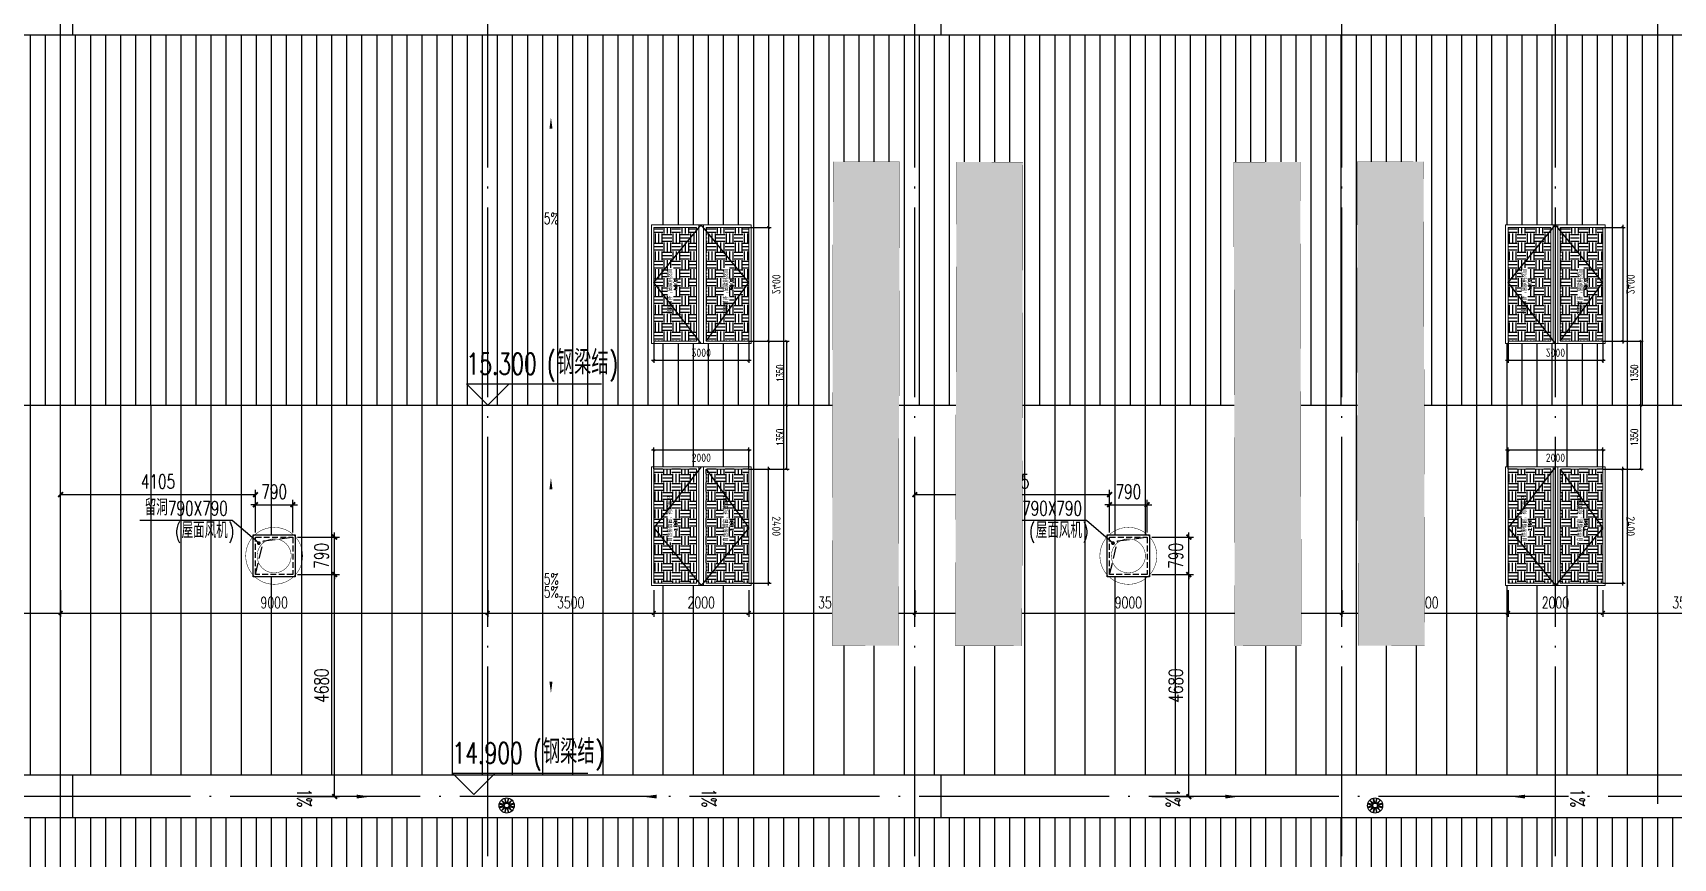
# Model space of a CAD drawing. Extents: x -1313754 to 847533, y 489853 to 941203.
# Drawn here: x 316560 to 351127, y 688271 to 705671 of the extents above; entities that cross this region are included whole.
import ezdxf

# ---------------------------------------------------------------- set-up
doc = ezdxf.new("R2010")
doc.units = 0
doc.header["$LTSCALE"] = 1000
doc.header["$MEASUREMENT"] = 0
for name, pattern in [('DASH', [0.35, 0.25, -0.1]), ('DOTE', [2.42, 2, -0.2, 0.02, -0.2]), ('HIDDEN', [9.525, 6.35, -3.175])]:
    doc.linetypes.add(name, pattern=pattern)
doc.layers.get('Defpoints').update_dxf_attribs({"color": 210})
for name, color, linetype in [('99平面图例外参$0$A-HATCH-2', 251, 'Continuous'), ('A-AXIS-DOTE', 14, 'DOTE'), ('A-AXIS-DP', 126, 'Continuous'), ('A-AXIS-SYMB', 3, 'Continuous'), ('A-DRAIN', 142, 'Continuous'), ('A-HATCH-2', 251, 'Continuous'), ('A-LIN-V', 9, 'Continuous'), ('A-SFCE', 30, 'Continuous'), ('A-WINDOW', 140, 'Continuous'), ('AS-COLN', 6, 'Continuous'), ('AS-WALL', 40, 'Continuous'), ('AS-结构边线层', 200, 'Continuous'), ('DIM_SYMB', 3, 'Continuous'), ('E-电气标注', 84, 'Continuous'), ('PUB_TEXT', 7, 'Continuous'), ('SPACE', 7, 'Continuous'), ('SPACE_HATCH', 8, 'Continuous'), ('参考线', 8, 'Continuous'), ('外框', 1, 'HIDDEN'), ('暖通', 7, 'Continuous'), ('虹吸雨水斗', 6, 'Continuous')]:
    doc.layers.add(name, color=color, linetype=linetype)
doc.layers.add('A-加建区域', color=47, linetype='Continuous', plot=False)
doc.layers.add('成型线', color=3, linetype='Continuous', lineweight=18)
doc.styles.add('_TCH_DIM', font='SIMPLEX', dxfattribs={"bigfont": 'GBCBIG'})
doc.styles.add('_TCH_DIM_T3', font='SIMPLEX', dxfattribs={"width": 0.705882, "bigfont": 'GBCBIG'})
doc.styles.add('_TCH_SPACE', font='SIMPLEX', dxfattribs={"height": 5, "bigfont": 'GBCBIG'})
doc.styles.get("Standard").update_dxf_attribs({"font": 'gbenor.shx', "bigfont": 'gbcbig.shx'})
doc.dimstyles.new('_TCH_ARCH&&100', dxfattribs={"dimtxt": 297.5, "dimasz": 100, "dimexe": 100, "dimexo": 100, "dimgap": 126.25, "dimtad": 1, "dimdec": 0, "dimzin": 0, "dimdsep": 46, "dimtxsty": '_TCH_DIM_T3', "dimblk": 'ARCHTICK', "dimcen": 0.09, "dimclrt": 7, "dimazin": 2, "dimtfac": 1, "dimtdec": 0, "dimtix": 1, "dimtmove": 2, "dimatfit": 3, "dimfxl": 0, "dimtolj": 1, "dimtzin": 0, "dimarcsym": 0})
doc.dimstyles.new('_TCH_ARCH&&50', dxfattribs={"dimtxt": 148.75, "dimasz": 50, "dimexe": 50, "dimexo": 50, "dimgap": 63.125, "dimtad": 1, "dimdec": 0, "dimzin": 0, "dimdsep": 46, "dimtxsty": '_TCH_DIM_T3', "dimblk": 'ARCHTICK', "dimcen": 0.09, "dimclrt": 7, "dimazin": 2, "dimtfac": 1, "dimtdec": 0, "dimtix": 1, "dimtmove": 2, "dimatfit": 3, "dimfxl": 0, "dimtolj": 1, "dimtzin": 0, "dimarcsym": 0})
doc.dimstyles.new('_TCH_ARCH&&80', dxfattribs={"dimtxt": 238, "dimasz": 80, "dimexe": 80, "dimexo": 80, "dimgap": 101, "dimtad": 1, "dimdec": 0, "dimzin": 0, "dimdsep": 46, "dimtxsty": '_TCH_DIM_T3', "dimblk": 'ARCHTICK', "dimcen": 0.09, "dimclrt": 7, "dimazin": 2, "dimtfac": 1, "dimtdec": 0, "dimtix": 1, "dimtmove": 2, "dimatfit": 3, "dimfxl": 0, "dimtolj": 1, "dimtzin": 0, "dimarcsym": 0})
pattern_1 = [(90, (-500100, 0), (-317.5, 0), [])]
pattern_2 = [(0, (0, 0), (187.5, 187.5), [187.5, -187.5]), (0, (0, 70.31), (187.5, 187.5), [187.5, -187.5]), (0, (0, 140.62), (187.5, 187.5), [187.5, -187.5]), (90, (23.44, 164.06), (-187.5, 187.5), [187.5, -187.5]), (90, (93.75, 164.06), (-187.5, 187.5), [187.5, -187.5]), (90, (164.06, 164.06), (-187.5, 187.5), [187.5, -187.5])]

# ---------------------------------------------------------------- blocks, each defined once
blk = doc.blocks.new('423213')
at = {"layer": 'A-AXIS-SYMB'}
for p, q in [((327494, 689616), (327044, 690066)), ((327044, 690066), (329894, 690066)), ((327494, 689616), (327944, 690066))]:
    blk.add_line(p, q, dxfattribs=at)
at = {"layer": 'PUB_TEXT', "style": '_TCH_DIM', "width": 0.705882}
for s, height, p in [('14.900', 446.2, (327043, 690266)), ('(', 446, (328738, 690266)), (')', 446, (330054, 690266))]:
    blk.add_text(s, height=height, dxfattribs=at).set_placement(p)
at = {"layer": 'PUB_TEXT', "style": '_TCH_DIM'}
blk.add_text('钢梁结', height=506.4, dxfattribs=at).set_placement((328948, 690266))
blk = doc.blocks.new('w4243')
at = {"layer": 'A-AXIS-SYMB'}
for p, q in [((327787, 697820), (327337, 698270)), ((327337, 698270), (330187, 698270)), ((327787, 697820), (328237, 698270))]:
    blk.add_line(p, q, dxfattribs=at)
at = {"layer": 'PUB_TEXT', "style": '_TCH_DIM', "width": 0.705882}
for s, height, p in [('(', 446, (329032, 698470)), (')', 446, (330347, 698470)), ('15.300', 446.2, (327337, 698470))]:
    blk.add_text(s, height=height, dxfattribs=at).set_placement(p)
at = {"layer": 'PUB_TEXT', "style": '_TCH_DIM'}
blk.add_text('钢梁结', height=506.4, dxfattribs=at).set_placement((329242, 698470))
blk = doc.blocks.new('rrrrrrrrrrrrrrrrrrrrr')
at = {"layer": 'A-HATCH-2'}
h = blk.add_hatch(dxfattribs=at)
h.set_pattern_fill('ANSI31', color=256, scale=200, angle=45)
h.set_pattern_definition(pattern_1)
h.paths.add_polyline_path([(-266220, 697820), (-133684.3, 697820), (-128454.2, 697820), (-128454.2, 705620), (-269337, 705620), (-271867.2, 697820), (-262540, 697820)])
h = blk.add_hatch(dxfattribs=at)
h.set_pattern_fill('ANSI31', color=256, scale=400, angle=45)
h.set_pattern_definition([(90, (-500100, 0), (-635, 0), [])])
h.paths.add_polyline_path([(-266220, 697820), (-133684.3, 697820), (-128454.2, 697820), (-128454.2, 690020), (-274397.4, 690020), (-271867.2, 697820), (-262540, 697820)])
h = blk.add_hatch(dxfattribs=at)
h.set_pattern_fill('ANSI31', color=256, scale=200, angle=45)
h.set_pattern_definition(pattern_1)
h.paths.add_polyline_path([(-266220, 681320), (-133684.3, 681320), (-128454.2, 681320), (-128454.2, 689120), (-274689.3, 689120), (-277219.5, 681320), (-262540, 681320)])
at = {"layer": 'A-AXIS-SYMB'}
for points in [[(-172621.6, 701960, 0, 0, 0), (-172621.6, 703890, 0, 64, 0), (-172621.6, 703650, 0, 0, 0)], [(-172621.6, 701960, 0, 0, 0), (-172621.6, 703890, 0, 64, 0), (-172621.6, 703650, 0, 0, 0)], [(-172621.6, 694360, 0, 0, 0), (-172621.6, 696290, 0, 64, 0), (-172621.6, 696050, 0, 0, 0)], [(-172621.6, 693680, 0, 0, 0), (-172621.6, 691750, 0, 64, 0), (-172621.6, 691990, 0, 0, 0)]]:
    blk.add_lwpolyline(points, format="xyseb", dxfattribs=at)
at = {"layer": 'A-LIN-V'}
for points in [[(-128454.2, 705620), (-269337, 705620), (-274397.4, 690020)], [(-128454.2, 690020), (-274397.4, 690020)], [(-128454.2, 689120), (-274689.3, 689120)]]:
    blk.add_lwpolyline(points, dxfattribs=at)
at = {"layer": 'A-SFCE'}
blk.add_lwpolyline([(-272605, 697820), (-128454.2, 697820)], dxfattribs=at)
at = {"layer": 'A-WINDOW'}
for name in ['w4243', 'w4243', '423213']:
    blk.add_blockref(name, (-501741.6, 0), dxfattribs=at)
at = {"layer": 'PUB_TEXT', "style": '_TCH_DIM', "width": 0.705882}
for p in [(-172773.6, 701638), (-172773.6, 701638), (-172773.6, 694038), (-172773.6, 693764)]:
    blk.add_text('5%', height=238, dxfattribs=at).set_placement(p)
blk = doc.blocks.new('_ArchTick')
at = {"color": 0, "linetype": 'ByBlock', "const_width": 0.4}
blk.add_lwpolyline([(-0.5, -0.5), (0.5, 0.5)], dxfattribs=at)
blk = doc.blocks.new('44')
at = {"layer": 'A-AXIS-DP', "color": 1}
for p, q in [((280302, 745270), (280302, 747370)), ((277446, 744900), (279946, 744900))]:
    blk.add_line(p, q, dxfattribs=at)
for p, xscale, yscale, zscale, rotation in [((280302, 747320), -50.00000000000003, 50.00000000000003, 50.00000000000001, 270), ((280302, 745320), -50.00000000000001, 50.00000000000001, 50.00000000000001, 90), ((279896, 744900), -50, 50, 50, 180)]:
    blk.add_blockref('_ArchTick', p, dxfattribs=dict(at, xscale=xscale, yscale=yscale, zscale=zscale, rotation=rotation))
at = {"layer": 'A-AXIS-DP', "color": 1, "xscale": -50, "yscale": 50, "zscale": 50}
blk.add_blockref('_ArchTick', (277496, 744900), dxfattribs=at)
at = {"layer": 'A-AXIS-DP', "color": 1, "insert": (278696, 744737), "char_height": 175, "attachment_point": 5, "rotation": 180}
blk.add_mtext('\\A1;2400', dxfattribs=at)
blk.add_wipeout([(277446, 745270), (279946, 745270), (279946, 747370), (277446, 747370)]).dxf.layer = '参考线'
at = {"layer": 'SPACE_HATCH'}
h = blk.add_hatch(dxfattribs=at)
h.set_pattern_fill('土壤', color=1, scale=50, style=0)
h.set_pattern_definition(pattern_2)
h.paths.add_polyline_path([(277496, 746420), (279896, 746420), (279896, 747320), (277496, 747320)])
h.paths.add_polyline_path([(278352, 746904), (279057, 746904), (279057, 747034), (278352, 747034)])
h.paths.add_polyline_path([(278591, 746811), (278817, 746811), (278817, 746895), (278591, 746895)])
h = blk.add_hatch(dxfattribs=at)
h.set_pattern_fill('土壤', color=1, scale=50, style=0)
h.set_pattern_definition(pattern_2)
h.paths.add_polyline_path([(277496, 746220), (279896, 746220), (279896, 745320), (277496, 745320)])
h.paths.add_polyline_path([(278352, 745724), (279057, 745724), (279057, 745854), (278352, 745854)])
h.paths.add_polyline_path([(278591, 745631), (278817, 745631), (278817, 745715), (278591, 745715)])
at = {"layer": 'A-AXIS-DP', "color": 1}
for p, q in [((279906, 747320), (280352, 747320)), ((277496, 745320), (277496, 744850)), ((279896, 745320), (279896, 744850)), ((279906, 745320), (280352, 745320))]:
    blk.add_line(p, q, dxfattribs=at)
at = {"layer": '外框'}
for points in [[(279946, 746320), (278658, 747320), (277446, 746320)], [(279896, 746220), (278658, 745320), (277446, 746320)]]:
    blk.add_lwpolyline(points, dxfattribs=at)
at = {"layer": '成型线'}
for p, q in [((279946, 745270), (279946, 747370)), ((277446, 746370), (279946, 746370)), ((277496, 746420), (279896, 746420)), ((277446, 746270), (279946, 746270)), ((277496, 746220), (279896, 746220))]:
    blk.add_line(p, q, dxfattribs=at)
for points in [[(279946, 745270), (277446, 745270), (277446, 747370), (279946, 747370)], [(277496, 746420), (277496, 747320), (279896, 747320), (279896, 746420)], [(279896, 746220), (279896, 745320), (277496, 745320), (277496, 746220)]]:
    blk.add_lwpolyline(points, dxfattribs=at)
at = {"layer": 'A-AXIS-DP', "color": 1, "insert": (280139, 746320), "char_height": 175, "attachment_point": 5, "rotation": 270}
blk.add_mtext('\\A1;2000', dxfattribs=at)
at = {"layer": 'SPACE', "color": 1, "style": '_TCH_SPACE'}
for p in [(278365, 746930), (278365, 745750)]:
    blk.add_text('自然排烟窗，有效面积', height=96.5, dxfattribs=at).set_placement(p)
at = {"layer": 'SPACE', "color": 1, "style": '_TCH_SPACE', "width": 0.705882}
for s, height, p in [('2.16m', 59.5, (278600, 746828)), ('2', 29.8, (278792, 746863)), ('2.16m', 59.5, (278600, 745648)), ('2', 29.8, (278792, 745683))]:
    blk.add_text(s, height=height, dxfattribs=at).set_placement(p)
blk = doc.blocks.new('*D2266')
at = {"layer": 'A-WINDOW', "color": 0, "lineweight": -2}
for p, q in [((296446, 826270), (296446, 825470)), ((297796, 826270), (297796, 825470)), ((296446, 825520), (297796, 825520))]:
    blk.add_line(p, q, dxfattribs=at)
at = {"layer": 'Defpoints', "color": 0}
for p in [(296446, 826320), (297796, 826320), (297796, 825520)]:
    blk.add_point(p, dxfattribs=at)
at = {"layer": 'A-WINDOW', "color": 0, "lineweight": -2, "xscale": 50, "yscale": 50, "zscale": 50, "rotation": 180}
blk.add_blockref('_ArchTick', (296446, 825520), dxfattribs=at)
at = {"layer": 'A-WINDOW', "color": 0, "lineweight": -2, "xscale": 50, "yscale": 50, "zscale": 50}
blk.add_blockref('_ArchTick', (297796, 825520), dxfattribs=at)
at = {"layer": 'A-WINDOW', "color": 7, "insert": (297121, 825657), "char_height": 148.8, "attachment_point": 5, "style": '_TCH_DIM_T3'}
blk.add_mtext('\\A1;1350', dxfattribs=at)
blk = doc.blocks.new('*D2267')
at = {"layer": 'A-WINDOW', "color": 0, "lineweight": -2}
for p, q in [((297796, 826270), (297796, 825470)), ((299146, 826270), (299146, 825470)), ((297796, 825520), (299146, 825520))]:
    blk.add_line(p, q, dxfattribs=at)
at = {"layer": 'Defpoints', "color": 0}
for p in [(297796, 826320), (299146, 826320), (299146, 825520)]:
    blk.add_point(p, dxfattribs=at)
at = {"layer": 'A-WINDOW', "color": 0, "lineweight": -2, "xscale": 50, "yscale": 50, "zscale": 50, "rotation": 180}
blk.add_blockref('_ArchTick', (297796, 825520), dxfattribs=at)
at = {"layer": 'A-WINDOW', "color": 0, "lineweight": -2, "xscale": 50, "yscale": 50, "zscale": 50}
blk.add_blockref('_ArchTick', (299146, 825520), dxfattribs=at)
at = {"layer": 'A-WINDOW', "color": 7, "insert": (298471, 825657), "char_height": 148.8, "attachment_point": 5, "style": '_TCH_DIM_T3'}
blk.add_mtext('\\A1;1350', dxfattribs=at)
blk = doc.blocks.new('*D2083')
at = {"layer": 'A-AXIS-DP', "color": 0, "lineweight": -2}
for p, q in [((313646, 693920), (313646, 693360)), ((317146, 693920), (317146, 693360)), ((313646, 693440), (317146, 693440))]:
    blk.add_line(p, q, dxfattribs=at)
at = {"layer": 'Defpoints', "color": 0}
for p in [(313646, 694000), (317146, 694000), (317146, 693440)]:
    blk.add_point(p, dxfattribs=at)
at = {"layer": 'A-AXIS-DP', "color": 0, "lineweight": -2, "xscale": 80, "yscale": 80, "zscale": 80, "rotation": 180}
blk.add_blockref('_ArchTick', (313646, 693440), dxfattribs=at)
at = {"layer": 'A-AXIS-DP', "color": 0, "lineweight": -2, "xscale": 80, "yscale": 80, "zscale": 80}
blk.add_blockref('_ArchTick', (317146, 693440), dxfattribs=at)
at = {"layer": 'A-AXIS-DP', "color": 7, "insert": (315396, 693660), "char_height": 238, "attachment_point": 5, "style": '_TCH_DIM_T3'}
blk.add_mtext('\\A1;3500', dxfattribs=at)
blk = doc.blocks.new('*D2084')
at = {"layer": 'A-AXIS-DP', "color": 0, "lineweight": -2}
for p, q in [((317146, 693920), (317146, 693360)), ((326146, 693920), (326146, 693360)), ((317146, 693440), (326146, 693440))]:
    blk.add_line(p, q, dxfattribs=at)
at = {"layer": 'Defpoints', "color": 0}
for p in [(317146, 694000), (326146, 694000), (326146, 693440)]:
    blk.add_point(p, dxfattribs=at)
at = {"layer": 'A-AXIS-DP', "color": 0, "lineweight": -2, "xscale": 80, "yscale": 80, "zscale": 80, "rotation": 180}
blk.add_blockref('_ArchTick', (317146, 693440), dxfattribs=at)
at = {"layer": 'A-AXIS-DP', "color": 0, "lineweight": -2, "xscale": 80, "yscale": 80, "zscale": 80}
blk.add_blockref('_ArchTick', (326146, 693440), dxfattribs=at)
at = {"layer": 'A-AXIS-DP', "color": 7, "insert": (321646, 693660), "char_height": 238, "attachment_point": 5, "style": '_TCH_DIM_T3'}
blk.add_mtext('\\A1;9000', dxfattribs=at)
blk = doc.blocks.new('*D2085')
at = {"layer": 'A-AXIS-DP', "color": 0, "lineweight": -2}
for p, q in [((326146, 693920), (326146, 693360)), ((329646, 693920), (329646, 693360)), ((326146, 693440), (329646, 693440))]:
    blk.add_line(p, q, dxfattribs=at)
at = {"layer": 'Defpoints', "color": 0}
for p in [(326146, 694000), (329646, 694000), (329646, 693440)]:
    blk.add_point(p, dxfattribs=at)
at = {"layer": 'A-AXIS-DP', "color": 0, "lineweight": -2, "xscale": 80, "yscale": 80, "zscale": 80, "rotation": 180}
blk.add_blockref('_ArchTick', (326146, 693440), dxfattribs=at)
at = {"layer": 'A-AXIS-DP', "color": 0, "lineweight": -2, "xscale": 80, "yscale": 80, "zscale": 80}
blk.add_blockref('_ArchTick', (329646, 693440), dxfattribs=at)
at = {"layer": 'A-AXIS-DP', "color": 7, "insert": (327896, 693660), "char_height": 238, "attachment_point": 5, "style": '_TCH_DIM_T3'}
blk.add_mtext('\\A1;3500', dxfattribs=at)
blk = doc.blocks.new('*D2086')
at = {"layer": 'A-AXIS-DP', "color": 0, "lineweight": -2}
for p, q in [((329646, 693920), (329646, 693360)), ((331646, 693920), (331646, 693360)), ((329646, 693440), (331646, 693440))]:
    blk.add_line(p, q, dxfattribs=at)
at = {"layer": 'Defpoints', "color": 0}
for p in [(329646, 694000), (331646, 694000), (331646, 693440)]:
    blk.add_point(p, dxfattribs=at)
at = {"layer": 'A-AXIS-DP', "color": 0, "lineweight": -2, "xscale": 80, "yscale": 80, "zscale": 80, "rotation": 180}
blk.add_blockref('_ArchTick', (329646, 693440), dxfattribs=at)
at = {"layer": 'A-AXIS-DP', "color": 0, "lineweight": -2, "xscale": 80, "yscale": 80, "zscale": 80}
blk.add_blockref('_ArchTick', (331646, 693440), dxfattribs=at)
at = {"layer": 'A-AXIS-DP', "color": 7, "insert": (330646, 693660), "char_height": 238, "attachment_point": 5, "style": '_TCH_DIM_T3'}
blk.add_mtext('\\A1;2000', dxfattribs=at)
blk = doc.blocks.new('*D2087')
at = {"layer": 'A-AXIS-DP', "color": 0, "lineweight": -2}
for p, q in [((331646, 693920), (331646, 693360)), ((335146, 693920), (335146, 693360)), ((331646, 693440), (335146, 693440))]:
    blk.add_line(p, q, dxfattribs=at)
at = {"layer": 'Defpoints', "color": 0}
for p in [(331646, 694000), (335146, 694000), (335146, 693440)]:
    blk.add_point(p, dxfattribs=at)
at = {"layer": 'A-AXIS-DP', "color": 0, "lineweight": -2, "xscale": 80, "yscale": 80, "zscale": 80, "rotation": 180}
blk.add_blockref('_ArchTick', (331646, 693440), dxfattribs=at)
at = {"layer": 'A-AXIS-DP', "color": 0, "lineweight": -2, "xscale": 80, "yscale": 80, "zscale": 80}
blk.add_blockref('_ArchTick', (335146, 693440), dxfattribs=at)
at = {"layer": 'A-AXIS-DP', "color": 7, "insert": (333396, 693660), "char_height": 238, "attachment_point": 5, "style": '_TCH_DIM_T3'}
blk.add_mtext('\\A1;3500', dxfattribs=at)
blk = doc.blocks.new('*D2088')
at = {"layer": 'A-AXIS-DP', "color": 0, "lineweight": -2}
for p, q in [((335146, 693920), (335146, 693360)), ((344146, 693920), (344146, 693360)), ((335146, 693440), (344146, 693440))]:
    blk.add_line(p, q, dxfattribs=at)
at = {"layer": 'Defpoints', "color": 0}
for p in [(335146, 694000), (344146, 694000), (344146, 693440)]:
    blk.add_point(p, dxfattribs=at)
at = {"layer": 'A-AXIS-DP', "color": 0, "lineweight": -2, "xscale": 80, "yscale": 80, "zscale": 80, "rotation": 180}
blk.add_blockref('_ArchTick', (335146, 693440), dxfattribs=at)
at = {"layer": 'A-AXIS-DP', "color": 0, "lineweight": -2, "xscale": 80, "yscale": 80, "zscale": 80}
blk.add_blockref('_ArchTick', (344146, 693440), dxfattribs=at)
at = {"layer": 'A-AXIS-DP', "color": 7, "insert": (339646, 693660), "char_height": 238, "attachment_point": 5, "style": '_TCH_DIM_T3'}
blk.add_mtext('\\A1;9000', dxfattribs=at)
blk = doc.blocks.new('*D2089')
at = {"layer": 'A-AXIS-DP', "color": 0, "lineweight": -2}
for p, q in [((344146, 693920), (344146, 693360)), ((347646, 693920), (347646, 693360)), ((344146, 693440), (347646, 693440))]:
    blk.add_line(p, q, dxfattribs=at)
at = {"layer": 'Defpoints', "color": 0}
for p in [(344146, 694000), (347646, 694000), (347646, 693440)]:
    blk.add_point(p, dxfattribs=at)
at = {"layer": 'A-AXIS-DP', "color": 0, "lineweight": -2, "xscale": 80, "yscale": 80, "zscale": 80, "rotation": 180}
blk.add_blockref('_ArchTick', (344146, 693440), dxfattribs=at)
at = {"layer": 'A-AXIS-DP', "color": 0, "lineweight": -2, "xscale": 80, "yscale": 80, "zscale": 80}
blk.add_blockref('_ArchTick', (347646, 693440), dxfattribs=at)
at = {"layer": 'A-AXIS-DP', "color": 7, "insert": (345896, 693660), "char_height": 238, "attachment_point": 5, "style": '_TCH_DIM_T3'}
blk.add_mtext('\\A1;3500', dxfattribs=at)
blk = doc.blocks.new('*D2090')
at = {"layer": 'A-AXIS-DP', "color": 0, "lineweight": -2}
for p, q in [((347646, 693920), (347646, 693360)), ((349646, 693920), (349646, 693360)), ((347646, 693440), (349646, 693440))]:
    blk.add_line(p, q, dxfattribs=at)
at = {"layer": 'Defpoints', "color": 0}
for p in [(347646, 694000), (349646, 694000), (349646, 693440)]:
    blk.add_point(p, dxfattribs=at)
at = {"layer": 'A-AXIS-DP', "color": 0, "lineweight": -2, "xscale": 80, "yscale": 80, "zscale": 80, "rotation": 180}
blk.add_blockref('_ArchTick', (347646, 693440), dxfattribs=at)
at = {"layer": 'A-AXIS-DP', "color": 0, "lineweight": -2, "xscale": 80, "yscale": 80, "zscale": 80}
blk.add_blockref('_ArchTick', (349646, 693440), dxfattribs=at)
at = {"layer": 'A-AXIS-DP', "color": 7, "insert": (348646, 693660), "char_height": 238, "attachment_point": 5, "style": '_TCH_DIM_T3'}
blk.add_mtext('\\A1;2000', dxfattribs=at)
blk = doc.blocks.new('*D2091')
at = {"layer": 'A-AXIS-DP', "color": 0, "lineweight": -2}
for p, q in [((349646, 693920), (349646, 693360)), ((353146, 693920), (353146, 693360)), ((349646, 693440), (353146, 693440))]:
    blk.add_line(p, q, dxfattribs=at)
at = {"layer": 'Defpoints', "color": 0}
for p in [(349646, 694000), (353146, 694000), (353146, 693440)]:
    blk.add_point(p, dxfattribs=at)
at = {"layer": 'A-AXIS-DP', "color": 0, "lineweight": -2, "xscale": 80, "yscale": 80, "zscale": 80, "rotation": 180}
blk.add_blockref('_ArchTick', (349646, 693440), dxfattribs=at)
at = {"layer": 'A-AXIS-DP', "color": 0, "lineweight": -2, "xscale": 80, "yscale": 80, "zscale": 80}
blk.add_blockref('_ArchTick', (353146, 693440), dxfattribs=at)
at = {"layer": 'A-AXIS-DP', "color": 7, "insert": (351396, 693660), "char_height": 238, "attachment_point": 5, "style": '_TCH_DIM_T3'}
blk.add_mtext('\\A1;3500', dxfattribs=at)
blk = doc.blocks.new('dote')
at = {"layer": 'A-AXIS-DOTE', "ltscale": 2}
for p, q in [((37882.2, -169748.9), (37882.2, -75950)), ((46882.2, -169748.9), (46882.2, -75950)), ((55882.2, -169748.9), (55882.2, -75950)), ((64882.2, -169748.9), (64882.2, -75950)), ((69382.2, -169748.9), (69382.2, -75950)), ((98696.4, -115250), (-75513.6, -115250))]:
    blk.add_line(p, q, dxfattribs=at)
at = {"layer": 'DIM_SYMB', "linetype": 'DASH', "ltscale": 3}
blk.add_lwpolyline([(71542.3, -172100), (71542.3, -75175)], dxfattribs=at)
blk = doc.blocks.new('*D138')
at = {"layer": 'A-AXIS-DP', "color": 0, "lineweight": -2}
for p, q in [((-495, 395), (-1374, 395)), ((-1274, 395), (-1274, 495)), ((-1274, 395), (-1274, -395)), ((-495, -395), (-1374, -395)), ((-1274, -395), (-1274, -495))]:
    blk.add_line(p, q, dxfattribs=at)
at = {"layer": 'Defpoints', "color": 0}
for p in [(-395, 395), (-1274, -395), (-395, -395)]:
    blk.add_point(p, dxfattribs=at)
at = {"layer": 'A-AXIS-DP', "color": 0, "lineweight": -2, "xscale": 100, "yscale": 100, "zscale": 100}
for p, rotation in [((-1274, 395), 270), ((-1274, -395), 90)]:
    blk.add_blockref('_ArchTick', p, dxfattribs=dict(at, rotation=rotation))
at = {"layer": 'A-AXIS-DP', "color": 7, "insert": (-999, 0), "char_height": 297.5, "attachment_point": 5, "rotation": 270, "style": '_TCH_DIM_T3'}
blk.add_mtext('\\A1;790', dxfattribs=at)
blk = doc.blocks.new('*D139')
at = {"layer": 'A-AXIS-DP', "color": 0, "lineweight": -2}
for p, q in [((-395, -495), (-395, -1178)), ((395, -495), (395, -1178)), ((-395, -1078), (-495, -1078)), ((395, -1078), (-395, -1078)), ((395, -1078), (495, -1078))]:
    blk.add_line(p, q, dxfattribs=at)
at = {"layer": 'Defpoints', "color": 0}
for p in [(-395, -395), (395, -395), (-395, -1078)]:
    blk.add_point(p, dxfattribs=at)
at = {"layer": 'A-AXIS-DP', "color": 0, "lineweight": -2, "xscale": 100, "yscale": 100, "zscale": 100}
blk.add_blockref('_ArchTick', (-395, -1078), dxfattribs=at)
at = {"layer": 'A-AXIS-DP', "color": 0, "lineweight": -2, "xscale": 100, "yscale": 100, "zscale": 100, "rotation": 180}
blk.add_blockref('_ArchTick', (395, -1078), dxfattribs=at)
at = {"layer": 'A-AXIS-DP', "color": 7, "insert": (0, -1353), "char_height": 297.5, "attachment_point": 5, "rotation": 180, "style": '_TCH_DIM_T3'}
blk.add_mtext('\\A1;790', dxfattribs=at)
blk = doc.blocks.new('*D2436')
at = {"layer": 'A-AXIS-DP', "color": 0, "lineweight": -2}
for p, q in [((335146, 695140), (335146, 696035)), ((335146, 695935), (339251, 695935)), ((339251, 695140), (339251, 696035))]:
    blk.add_line(p, q, dxfattribs=at)
at = {"layer": 'Defpoints', "color": 0}
for p in [(339251, 695935), (335146, 695040), (339251, 695040)]:
    blk.add_point(p, dxfattribs=at)
at = {"layer": 'A-AXIS-DP', "color": 0, "lineweight": -2, "xscale": 100, "yscale": 100, "zscale": 100, "rotation": 180}
blk.add_blockref('_ArchTick', (335146, 695935), dxfattribs=at)
at = {"layer": 'A-AXIS-DP', "color": 0, "lineweight": -2, "xscale": 100, "yscale": 100, "zscale": 100}
blk.add_blockref('_ArchTick', (339251, 695935), dxfattribs=at)
at = {"layer": 'A-AXIS-DP', "color": 7, "insert": (337198, 696210), "char_height": 297.5, "attachment_point": 5, "style": '_TCH_DIM_T3'}
blk.add_mtext('\\A1;4105', dxfattribs=at)
blk = doc.blocks.new('*D2437')
at = {"layer": 'A-AXIS-DP', "color": 0, "lineweight": -2}
for p, q in [((317146, 695140), (317146, 696035)), ((317146, 695935), (321251, 695935)), ((321251, 695140), (321251, 696035))]:
    blk.add_line(p, q, dxfattribs=at)
at = {"layer": 'Defpoints', "color": 0}
for p in [(321251, 695935), (317146, 695040), (321251, 695040)]:
    blk.add_point(p, dxfattribs=at)
at = {"layer": 'A-AXIS-DP', "color": 0, "lineweight": -2, "xscale": 100, "yscale": 100, "zscale": 100, "rotation": 180}
blk.add_blockref('_ArchTick', (317146, 695935), dxfattribs=at)
at = {"layer": 'A-AXIS-DP', "color": 0, "lineweight": -2, "xscale": 100, "yscale": 100, "zscale": 100}
blk.add_blockref('_ArchTick', (321251, 695935), dxfattribs=at)
at = {"layer": 'A-AXIS-DP', "color": 7, "insert": (319198, 696210), "char_height": 297.5, "attachment_point": 5, "style": '_TCH_DIM_T3'}
blk.add_mtext('\\A1;4105', dxfattribs=at)
blk = doc.blocks.new('*D2442')
at = {"layer": 'A-AXIS-DP', "color": 0, "lineweight": -2}
for p, q in [((340141, 694250), (341020, 694250)), ((340920, 689570), (340920, 694250)), ((340141, 689570), (341020, 689570))]:
    blk.add_line(p, q, dxfattribs=at)
at = {"layer": 'Defpoints', "color": 0}
for p in [(340041, 694250), (340920, 694250), (340041, 689570)]:
    blk.add_point(p, dxfattribs=at)
at = {"layer": 'A-AXIS-DP', "color": 0, "lineweight": -2, "xscale": 100, "yscale": 100, "zscale": 100}
for p, rotation in [((340920, 694250), 90), ((340920, 689570), 270)]:
    blk.add_blockref('_ArchTick', p, dxfattribs=dict(at, rotation=rotation))
at = {"layer": 'A-AXIS-DP', "color": 7, "insert": (340645, 691910), "char_height": 297.5, "attachment_point": 5, "rotation": 90, "style": '_TCH_DIM_T3'}
blk.add_mtext('\\A1;4680', dxfattribs=at)
blk = doc.blocks.new('*D2443')
at = {"layer": 'A-AXIS-DP', "color": 0, "lineweight": -2}
for p, q in [((322141, 694250), (323020, 694250)), ((322920, 689570), (322920, 694250)), ((322141, 689570), (323020, 689570))]:
    blk.add_line(p, q, dxfattribs=at)
at = {"layer": 'Defpoints', "color": 0}
for p in [(322041, 694250), (322920, 694250), (322041, 689570)]:
    blk.add_point(p, dxfattribs=at)
at = {"layer": 'A-AXIS-DP', "color": 0, "lineweight": -2, "xscale": 100, "yscale": 100, "zscale": 100}
for p, rotation in [((322920, 694250), 90), ((322920, 689570), 270)]:
    blk.add_blockref('_ArchTick', p, dxfattribs=dict(at, rotation=rotation))
at = {"layer": 'A-AXIS-DP', "color": 7, "insert": (322645, 691910), "char_height": 297.5, "attachment_point": 5, "rotation": 90, "style": '_TCH_DIM_T3'}
blk.add_mtext('\\A1;4680', dxfattribs=at)
blk = doc.blocks.new('w42343eeee')
blk.add_wipeout([(367285, 568212), (365883, 568215), (365906, 578415), (367306, 578412)]).dxf.layer = '参考线'
at = {"layer": '99平面图例外参$0$A-HATCH-2'}
h = blk.add_hatch(dxfattribs=at)
h.set_pattern_fill('ANSI33', color=256, scale=75)
h.set_pattern_definition([(45, (1135667.22, 924695.12), (-168.3798, 168.3798), []), (45, (1135835.6, 924695.12), (-168.3798, 168.3798), [119.0625, -59.53125])])
h.paths.add_polyline_path([(366843, 550430), (365843, 550432)])
h.paths.add_polyline_path([(365906, 578415), (367306, 578412), (367283, 568212), (365883, 568215)])
at = {"layer": 'E-电气标注', "color": 1, "const_width": 5}
blk.add_lwpolyline([(365906, 578415), (365883, 568215), (367283, 568212), (367306, 578412)], close=True, dxfattribs=at)
blk = doc.blocks.new('w242343')
at = {"layer": 'A-SFCE', "rotation": 0.1299680659603089}
for p in [(40598435242.842438, 3385150291.439318), (40598437842.845581, 3385150291.439304)]:
    blk.add_blockref('w42343eeee', p, dxfattribs=at)
at = {"layer": 'A-SFCE', "xscale": -1, "rotation": 0.1299680659603089}
for p in [(40599176895.095306, 3385151967.886629), (40599179495.071693, 3385151979.682143)]:
    blk.add_blockref('w42343eeee', p, dxfattribs=at)
for p in [(40599176857.667191, 3385168467.844178), (40599179457.64357, 3385168479.639693)]:
    blk.add_blockref('w42343eeee', p, dxfattribs=at)
blk = doc.blocks.new('“奔腾”虹吸雨水斗')
at = {"layer": '虹吸雨水斗', "lineweight": 25}
for p, q in [((946944, 86685), (947028, 86658)), ((947028, 86641), (946944, 86614)), ((947032, 86673), (946946, 86692)), ((946982, 86753), (947040, 86688)), ((947052, 86699), (946987, 86758)), ((947048, 86793), (947066, 86707)), ((947082, 86711), (947055, 86795)), ((947125, 86795), (947098, 86711)), ((947114, 86707), (947132, 86793)), ((947194, 86758), (947128, 86699)), ((947140, 86688), (947199, 86753)), ((947234, 86692), (947148, 86673)), ((947152, 86658), (947236, 86685)), ((947236, 86614), (947152, 86641)), ((946946, 86607), (947032, 86625)), ((947040, 86611), (946982, 86546)), ((946987, 86541), (947052, 86600)), ((947066, 86592), (947048, 86506)), ((947055, 86504), (947082, 86587)), ((947098, 86587), (947125, 86504)), ((947132, 86506), (947114, 86592)), ((947128, 86600), (947194, 86541)), ((947199, 86546), (947140, 86611)), ((947148, 86625), (947234, 86607))]:
    blk.add_line(p, q, dxfattribs=at)
for radius in [150, 47.6]:
    blk.add_circle((947090, 86649), radius, dxfattribs=at)
for centre, start, end in [((947025, 86649), 291.6382, 68.3675), ((947034, 86682), 261.6382, 38.3675), ((947057, 86706), 231.6382, 8.3675), ((947090, 86715), 201.6382, 338.3675), ((947123, 86706), 171.6382, 308.3675), ((947147, 86682), 141.6382, 278.3675), ((947155, 86649), 111.6382, 248.3675), ((947034, 86617), 321.6382, 98.3675), ((947057, 86593), 351.6382, 128.3675), ((947090, 86584), 21.6382, 158.3675), ((947123, 86593), 51.6382, 188.3675), ((947147, 86617), 81.6382, 218.3675)]:
    blk.add_arc(centre, 8.82, start, end, dxfattribs=at)
blk = doc.blocks.new('w4234233')
at = {"layer": 'A-AXIS-SYMB'}
for points in [[(355546, 826830, 0, 0, 0), (355546, 825680, 0, 80, 0), (355546, 825980, 0, 0, 0)], [(355546, 818810, 0, 0, 0), (355546, 819960, 0, 80, 0), (355546, 819660, 0, 0, 0)]]:
    blk.add_lwpolyline(points, format="xyseb", dxfattribs=at)
at = {"layer": 'PUB_TEXT', "style": '_TCH_DIM', "width": 0.705882}
for p in [(355376, 826935), (355376, 818407)]:
    blk.add_text('1%%%', height=297.5, dxfattribs=at).set_placement(p)
blk = doc.blocks.new('21321423')
at = {"layer": 'A-DRAIN'}
for p, q in [((317396, 706520), (317396, 705620)), ((335696, 706520), (335696, 705620)), ((317396, 690020), (317396, 689120)), ((335696, 690020), (335696, 689120))]:
    blk.add_line(p, q, dxfattribs=at)
at = {"layer": 'A-加建区域', "rotation": 270}
for p in [(-496274, 1045116), (-477974, 1045116)]:
    blk.add_blockref('w4234233', p, dxfattribs=at)
at = {"layer": '虹吸雨水斗', "xscale": 1.061320754715, "yscale": 1.061320754715, "zscale": 1.061320754715}
for p in [(-678621, 597419), (-660321, 597419)]:
    blk.add_blockref('“奔腾”虹吸雨水斗', p, dxfattribs=at)
blk = doc.blocks.new('eeee')
at = {"layer": 'A-LIN-V'}
blk.add_blockref('44', (16550, 81000), dxfattribs=at)
at = {"layer": 'A-LIN-V', "xscale": -0.9999999999999998}
blk.add_blockref('44', (579041.6, 81000), dxfattribs=at)
at = {"layer": 'A-WINDOW', "color": 1}
for p1, p2, picture, middle in [((296445.9, 826320), (297795.8, 826320), '*D2266', (297120.8, 825657.5)), ((297795.8, 826320), (299145.8, 826320), '*D2267', (298470.8, 825657.5))]:
    dim = blk.add_aligned_dim(p1=p1, p2=p2, distance=-800, dimstyle='_TCH_ARCH&&50', dxfattribs=at)
    dim.commit()
    dim.dimension.update_dxf_attribs({"geometry": picture, "text_midpoint": middle})
blk = doc.blocks.new('423432432222')
at = {"layer": 'A-WINDOW', "rotation": 90}
blk.add_blockref('eeee', (1193916, 416524), dxfattribs=at)
blk = doc.blocks.new('242343243')
at = {"layer": 'A-WINDOW'}
for p in [(-35950, -16500), (-17950, -16500)]:
    blk.add_blockref('423432432222', p, dxfattribs=at)
at = {"layer": 'A-AXIS-DP'}
for p1, p2, picture, middle in [((313645.9, 694000), (317145.8, 694000), '*D2083', (315395.9, 693660)), ((317145.8, 694000), (326145.8, 694000), '*D2084', (321645.8, 693660)), ((335145.8, 694000), (344145.8, 694000), '*D2088', (339645.8, 693660))]:
    dim = blk.add_aligned_dim(p1=p1, p2=p2, distance=-560, dimstyle='_TCH_ARCH&&80', dxfattribs=at)
    dim.commit()
    dim.dimension.update_dxf_attribs({"geometry": picture, "text_midpoint": middle})
for p1, p2, picture, middle in [((326145.8, 694000), (329645.9, 694000), '*D2085', (327895.9, 693660)), ((329645.9, 694000), (331645.9, 694000), '*D2086', (330645.9, 693660)), ((331645.9, 694000), (335145.8, 694000), '*D2087', (333395.9, 693660)), ((344145.8, 694000), (347645.9, 694000), '*D2089', (345895.9, 693660)), ((347645.9, 694000), (349645.9, 694000), '*D2090', (348645.9, 693660)), ((349645.9, 694000), (353145.8, 694000), '*D2091', (351395.9, 693660))]:
    dim = blk.add_aligned_dim(p1=p1, p2=p2, distance=-560, dimstyle='_TCH_ARCH&&80', dxfattribs=at)
    dim.commit()
    dim.dimension.update_dxf_attribs({"geometry": picture, "text_midpoint": middle})
blk = doc.blocks.new('fengji')
at = {"layer": 'DIM_SYMB'}
blk.add_line((884.2, -747.9), (2834.2, -747.9), dxfattribs=at)
at = {"layer": 'DIM_SYMB', "color": 7, "style": '_TCH_DIM', "width": 0.705882}
for s, p in [(')', (967.7, -372.9)), ('(', (2090.7, -372.9)), ('790X790', (2237.7, -852.9))]:
    blk.add_text(s, height=297.5, rotation=180, dxfattribs=at).set_placement(p)
at = {"layer": 'DIM_SYMB', "color": 7, "style": '_TCH_DIM'}
for s, p in [('屋面风机', (1950.7, -372.9)), ('留洞', (2729.2, -852.9))]:
    blk.add_text(s, height=337.59, rotation=180, dxfattribs=at).set_placement(p)
blk.add_wipeout([(-445, 445), (445, 445), (445, -445), (-445, -445)]).dxf.layer = '参考线'
at = {"layer": 'A-HATCH-2', "const_width": 10}
for points in [[(0, -600.2, -1), (0, 600.2, -1)], [(0, -600.2, 1), (0, 600.2, 1)]]:
    blk.add_lwpolyline(points, format="xyb", dxfattribs=at)
at = {"layer": 'A-HATCH-2', "linetype": 'DASH', "const_width": 10}
for points in [[(0, -358.3, -1), (0, 358.3, -1)], [(0, -358.3, 1), (0, 358.3, 1)]]:
    blk.add_lwpolyline(points, format="xyb", dxfattribs=at)
at = {"layer": 'AS-COLN', "ltscale": 0.5}
blk.add_lwpolyline([(-445, 445), (445, 445), (445, -445), (-445, -445)], close=True, dxfattribs=at)
at = {"layer": 'AS-COLN', "linetype": 'DASH', "ltscale": 0.5}
blk.add_lwpolyline([(-395, 395), (395, 395), (395, -395), (-395, -395)], close=True, dxfattribs=at)
at = {"layer": 'AS-结构边线层', "linetype": 'DASH'}
blk.add_lwpolyline([(395, 395), (225.4, -315), (-395, -395)], dxfattribs=at)
at = {"layer": 'DIM_SYMB'}
blk.add_line((324.2, -267.9), (884.2, -747.9), dxfattribs=at)
at = {"layer": 'DIM_SYMB', "const_width": 40}
blk.add_lwpolyline([(310.3, -253.5, -1), (338.1, -282.3, -1)], format="xyb", close=True, dxfattribs=at)
at = {"layer": 'A-AXIS-DP'}
for p1, distance, picture, middle in [((-395, 395), -879.2, '*D138', (-999.2, 0)), ((395, -395), 682.9, '*D139', (0, -1352.9))]:
    dim = blk.add_aligned_dim(p1=p1, p2=(-395, -395), distance=distance, dimstyle='_TCH_ARCH&&100', dxfattribs=at)
    dim.commit()
    dim.dimension.update_dxf_attribs({"geometry": picture, "text_midpoint": middle})
blk = doc.blocks.new('2312321321')
at = {"layer": '暖通', "rotation": 180}
for p in [(321645.8, 694645), (339645.8, 694645)]:
    blk.add_blockref('fengji', p, dxfattribs=at)
at = {"layer": 'A-AXIS-DP'}
for p1, p2, distance, picture, middle in [((317145.8, 695040), (321250.8, 695040), 895, '*D2437', (319198.3, 696210)), ((335145.8, 695040), (339250.8, 695040), 895, '*D2436', (337198.3, 696210)), ((322040.8, 689570), (322040.8, 694250), -879.2, '*D2443', (322645, 691910)), ((340040.8, 689570), (340040.8, 694250), -879.2, '*D2442', (340645, 691910))]:
    dim = blk.add_aligned_dim(p1=p1, p2=p2, distance=distance, dimstyle='_TCH_ARCH&&100', dxfattribs=at)
    dim.commit()
    dim.dimension.update_dxf_attribs({"geometry": picture, "text_midpoint": middle})

msp = doc.modelspace()

# ---------------------------------------------------------------- block references
msp.add_blockref('rrrrrrrrrrrrrrrrrrrrr', (500100, 0))

# ---------------------------------------------------------------- next in the draw order: block references
at = {"layer": 'A-WINDOW'}
msp.add_blockref('242343243', (0, 0), dxfattribs=at)

# ---------------------------------------------------------------- next in the draw order: block references
at = {"layer": 'AS-WALL'}
msp.add_blockref('dote', (279263.6, 804820), dxfattribs=at)

# ---------------------------------------------------------------- next in the draw order: block references
at = {"layer": '暖通', "color": 7}
msp.add_blockref('2312321321', (0, 0), dxfattribs=at)

# ---------------------------------------------------------------- next in the draw order: block references
at = {"layer": 'A-WINDOW', "rotation": 359.8700319340397}
msp.add_blockref('w242343', (-40606042043.5, -3292924822.4), dxfattribs=at)

# ---------------------------------------------------------------- next in the draw order: block references
at = {"layer": '虹吸雨水斗', "linetype": 'Continuous'}
msp.add_blockref('21321423', (0, 0), dxfattribs=at)

doc.saveas('drawing.dxf')
